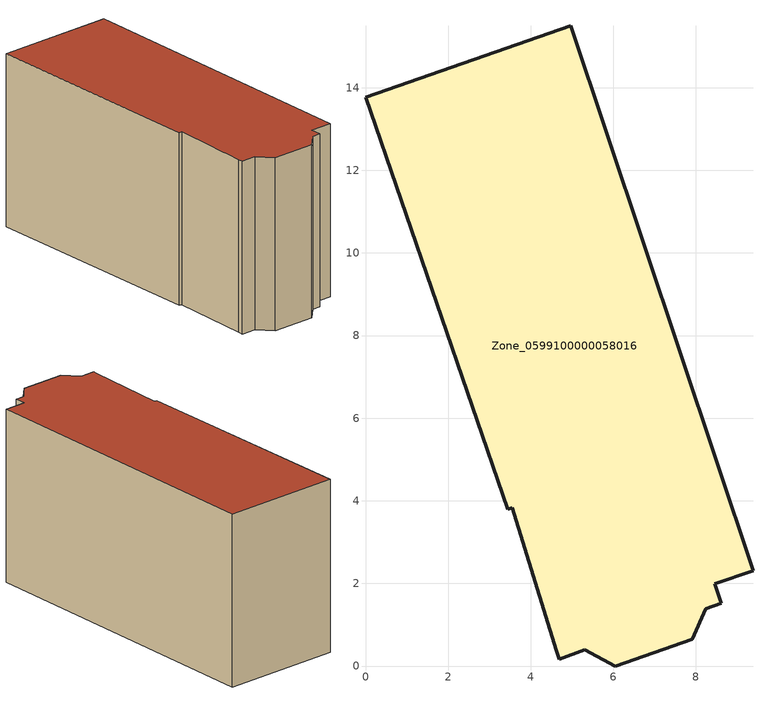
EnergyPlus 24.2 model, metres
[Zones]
Zone_0599100000058016
 floor ground (C_G): 4.96,15.49 9.38,2.31 8.45,1.99 8.61,1.52 8.24,1.39 7.91,0.65 6.04,0 5.31,0.39 4.69,0.17 4.62,0.38 3.55,3.83 3.44,3.79 0,13.77 z0
 wall outside (C_F): 9.38,2.31 4.96,15.49 0,13.77 3.44,3.79 3.55,3.83 4.62,0.38 4.69,0.17 5.31,0.39 6.04,0 7.91,0.65 8.24,1.39 8.61,1.52 8.45,1.99 9.38,2.31 z0:7.6
 roof outside (C_R): 3.55,3.83 4.62,0.38 4.69,0.17 5.31,0.39 6.04,0 7.91,0.65 8.24,1.39 8.61,1.52 8.45,1.99 9.38,2.31 4.96,15.49 0,13.77 3.44,3.79 z7.6
[BUILDING]
Pand.0599100000058016: North Axis=0; Terrain=City; Loads Convergence Tolerance Value=0.04; Temperature Convergence Tolerance Value=0.4; Solar Distribution=FullExterior; Maximum Number of Warmup Days=25; Minimum Number of Warmup Days=1
[Site:Location]
Rotterdam.The.Hague.AP_ZH_NLD Design_Conditions: Latitude=51.96; Longitude=4.45; Time Zone=1; Elevation=-4.5
[SITE:GROUNDTEMPERATURE:BUILDINGSURFACE]
18, 18, 18, 18, 18, 18, 18, 18, 18, 18, 18, 18
[MATERIAL] Thermal Absorptance=0.9; Solar Absorptance=0.7; Visible Absorptance=0.7
Name | Roughness | Thickness | Conductivity | Density | Specific Heat
G.TC.1946 | MediumSmooth | 0.15 | 1 | 540 | 1210
F.TC.1946 | Rough | 0.3 | 0.857143 | 1920 | 840
R.TC.1946 | MediumRough | 0.2 | 0.909091 | 1500 | 1000
[CONSTRUCTION]
C_G: G.TC.1946
C_F: F.TC.1946
C_R: R.TC.1946
[ZONE]
Zone_0599100000058016: Type=1; Multiplier=1; Ceiling Height=Autocalculate; Volume=Autocalculate; Floor Area=autocalculate; Part of Total Floor Area=Yes
[ZONEINFILTRATION:DESIGNFLOWRATE]
Infil_Zone_0599100000058016: Zone or ZoneList or Space or SpaceList=Zone_0599100000058016; Schedule=AlwaysOn; Design Flow Rate Calculation Method=Flow/Area; Flow Rate per Floor Area=0.003; Constant Term Coefficient=1; Temperature Term Coefficient=0; Velocity Term Coefficient=0; Velocity Squared Term Coefficient=0
[HVACTEMPLATE:ZONE:IDEALLOADSAIRSYSTEM]
Zone_0599100000058016: Maximum Heating Supply Air Temperature=50; Minimum Cooling Supply Air Temperature=13; Maximum Heating Supply Air Humidity Ratio=0.0156; Minimum Cooling Supply Air Humidity Ratio=0.0077; Heating Limit=NoLimit; Cooling Limit=NoLimit; Dehumidification Control Type=ConstantSensibleHeatRatio; Cooling Sensible Heat Ratio=0.7; Dehumidification Setpoint=60; Humidification Control Type=None; Humidification Setpoint=30; Outdoor Air Method=None; Outdoor Air Flow Rate per Person=0.00944; Outdoor Air Flow Rate per Zone Floor Area=0; Outdoor Air Flow Rate per Zone=0; Demand Controlled Ventilation Type=None; Outdoor Air Economizer Type=NoEconomizer; Heat Recovery Type=None; Sensible Heat Recovery Effectiveness=0.7; Latent Heat Recovery Effectiveness=0.65
[ZONECONTROL:THERMOSTAT]
ThermostatControl_Zone_0599100000058016: Zone or ZoneList=Zone_0599100000058016; Control Type Schedule=DualSetpointControlType; Control 1=Thermostat_Zone_0599100000058016; Temperature Difference Between Cutout And Setpoint=0
[THERMOSTATSETPOINT:DUALSETPOINT]
Thermostat_Zone_0599100000058016: Heating Setpoint Temperature Schedule=HeatingSetpoint_Zone_0599100000058016; Cooling Setpoint Temperature Schedule=CoolingSetpoint_Zone_0599100000058016
[SCHEDULE:COMPACT]
HeatingSetpoint_Zone_0599100000058016: Through: 12/31, For: AllDays, Until: 24:00, 21
CoolingSetpoint_Zone_0599100000058016: Through: 12/31, For: AllDays, Until: 24:00, 24
DualSetpointControlType: Through: 12/31, For: AllDays, Until: 24:00, 4
AlwaysOn: Through: 12/31, For: AllDays, Until: 24:00, 1
